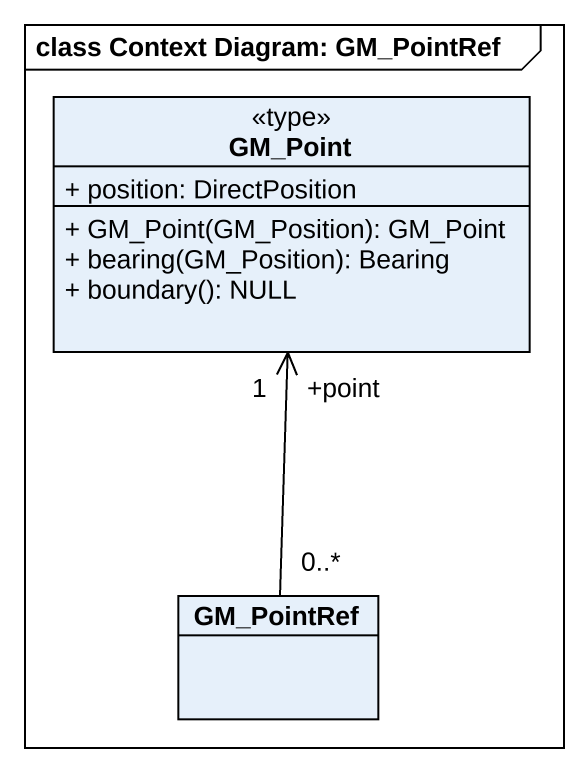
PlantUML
@startuml
mainframe class Context Diagram: GM_PointRef
hide circle
hide empty members
skinparam classAttributeIconSize 0
class GM_Point <<type>> {
  + position: DirectPosition
  + GM_Point(GM_Position): GM_Point
  + bearing(GM_Position): Bearing
  + boundary(): NULL
}
class GM_PointRef
GM_PointRef "0..*" -up-> "+point\n1" GM_Point
@enduml
